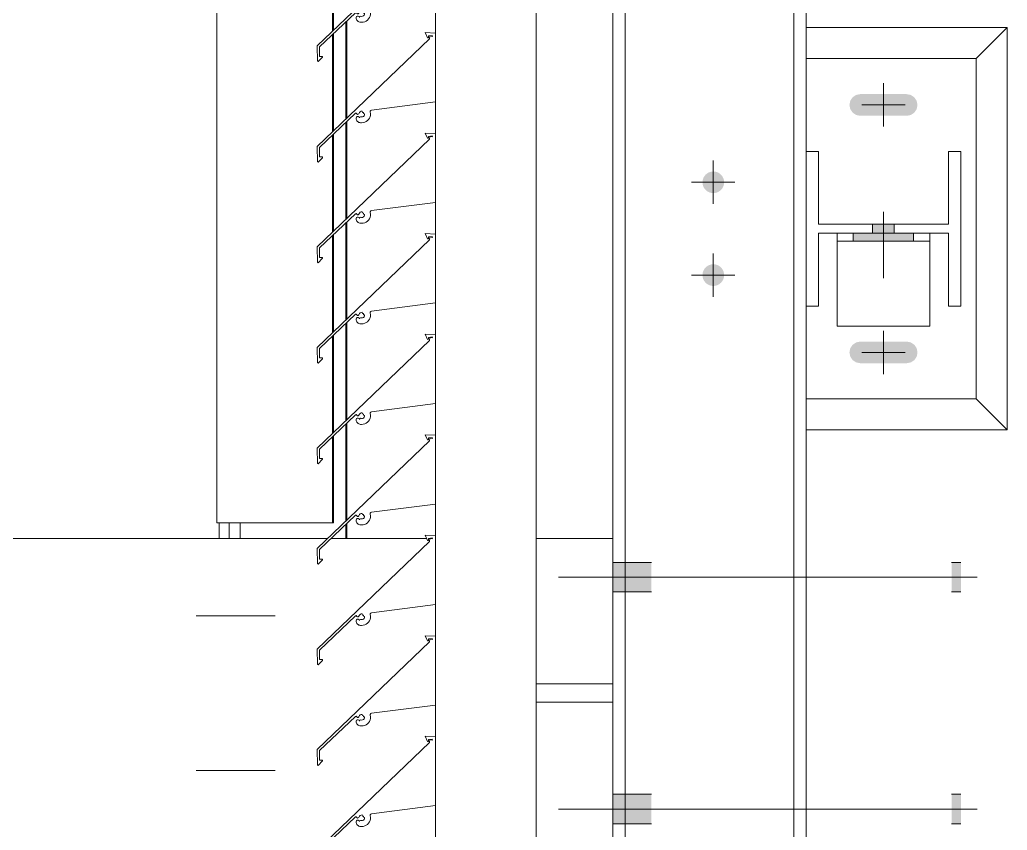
# Model space of a CAD drawing. Header units: millimetres. Extents: x -220592 to 404889, y -217665 to 38245.
# Drawn here: x 7562.66 to 7569.04, y -48034.91 to -48029.67 of the extents above; entities that cross this region are included whole.
import ezdxf

# ---------------------------------------------------------------- set-up
doc = ezdxf.new("R2010")
doc.units = ezdxf.units.MM
doc.linetypes.add('XKITLINE00', pattern=[0])
doc.linetypes.add('XKITLINE02', pattern=[4, 2, -2])
doc.layers.add('000 - 0_HIDE_OBJ_FRAMING_DEF_SUB_1', color=7, linetype='Continuous')
doc.layers.add('Part', color=7, linetype='Continuous', lineweight=0)

# ---------------------------------------------------------------- blocks, each defined once
blk = doc.blocks.new('*A14014')
at = {"layer": 'Part', "color": 7, "linetype": 'XKITLINE00', "lineweight": 0}
for p, q in [((-171.648652, 169.556249), (-171.648652, 182.756135)), ((-172.298652, 180.456131), (-172.298652, 180.660427)), ((-172.298652, 179.806131), (-172.298652, 180.010427)), ((-172.298652, 179.156131), (-172.298652, 179.360427)), ((-172.298652, 178.506131), (-172.298652, 178.710427)), ((-172.298652, 177.856131), (-172.298652, 178.060427)), ((-172.298652, 177.206131), (-172.298652, 177.410427)), ((-172.298652, 176.556131), (-172.298652, 176.760427)), ((-172.298652, 175.906131), (-172.298652, 176.110427)), ((-172.298652, 175.256131), (-172.298652, 175.460427))]:
    blk.add_line(p, q, dxfattribs=at)
blk = doc.blocks.new('*A14020')
at = {"layer": 'Part', "color": 7, "linetype": 'XKITLINE00', "lineweight": 0}
for p, q in [((-171.648652, 176.248511), (-171.153485, 176.248511)), ((-171.648652, 176.128511), (-171.153485, 176.128511))]:
    blk.add_line(p, q, dxfattribs=at)
blk = doc.blocks.new('*A14021')
at = {"layer": '000 - 0_HIDE_OBJ_FRAMING_DEF_SUB_1', "color": 7, "linetype": 'XKITLINE02', "lineweight": 0}
for p, q in [((-173.845266, 175.688498), (-173.366949, 175.688498)), ((-173.814916, 175.688498), (-173.336599, 175.688498))]:
    blk.add_line(p, q, dxfattribs=at)
blk = doc.blocks.new('*A14022')
at = {"layer": '000 - 0_HIDE_OBJ_FRAMING_DEF_SUB_1'}
for points in [[(-170.9034, 176.8435), (-171.1534, 176.8435), (-171.1534, 177.0335), (-170.9034, 177.0335)], [(-170.9034, 176.8435), (-171.1534, 176.8435), (-171.1534, 177.0335), (-170.9034, 177.0335)], [(-168.9034, 176.8435), (-168.9634, 176.8435), (-168.9634, 177.0335), (-168.9034, 177.0335)], [(-168.9034, 176.8435), (-168.9634, 176.8435), (-168.9634, 177.0335), (-168.9034, 177.0335)], [(-170.9034, 175.3435), (-171.1534, 175.3435), (-171.1534, 175.5335), (-170.9034, 175.5335)], [(-170.9034, 175.3435), (-171.1534, 175.3435), (-171.1534, 175.5335), (-170.9034, 175.5335)], [(-168.9034, 175.3435), (-168.9634, 175.3435), (-168.9634, 175.5335), (-168.9034, 175.5335)], [(-168.9034, 175.3435), (-168.9634, 175.3435), (-168.9634, 175.5335), (-168.9034, 175.5335)]]:
    blk.add_hatch(color=7, dxfattribs=at).paths.add_polyline_path(points, flags=17)
at = {"layer": '000 - 0_HIDE_OBJ_FRAMING_DEF_SUB_1', "color": 7, "linetype": 'XKITLINE00', "lineweight": 0}
for p, q in [((-170.9034, 177.0335), (-171.1534, 177.0335)), ((-170.9034, 177.0335), (-171.1534, 177.0335)), ((-168.9034, 177.0335), (-168.9634, 177.0335)), ((-168.9034, 177.0335), (-168.9634, 177.0335)), ((-168.7978, 176.9385), (-171.5034, 176.9385)), ((-168.7978, 176.9385), (-171.5034, 176.9385)), ((-170.9034, 176.8435), (-171.1534, 176.8435)), ((-170.9034, 176.8435), (-171.1534, 176.8435)), ((-168.9034, 176.8435), (-168.9634, 176.8435)), ((-168.9034, 176.8435), (-168.9634, 176.8435)), ((-170.9034, 175.5335), (-171.1534, 175.5335)), ((-170.9034, 175.5335), (-171.1534, 175.5335)), ((-168.9034, 175.5335), (-168.9634, 175.5335)), ((-168.9034, 175.5335), (-168.9634, 175.5335)), ((-168.7978, 175.4385), (-171.5034, 175.4385)), ((-168.7978, 175.4385), (-171.5034, 175.4385)), ((-170.9034, 175.3435), (-171.1534, 175.3435)), ((-170.9034, 175.3435), (-171.1534, 175.3435)), ((-168.9034, 175.3435), (-168.9634, 175.3435)), ((-168.9034, 175.3435), (-168.9634, 175.3435))]:
    blk.add_line(p, q, dxfattribs=at)
blk = doc.blocks.new('*A14030')
at = {"layer": '000 - 0_HIDE_OBJ_FRAMING_DEF_SUB_1', "color": 7, "linetype": 'XKITLINE00', "lineweight": 0}
for p, q in [((-173.713199, 177.288511), (-173.713199, 190.088511)), ((-172.964598, 180.467389), (-172.964598, 181.096435)), ((-172.958493, 180.47325), (-172.958493, 181.102286)), ((-172.87913, 179.899453), (-172.87913, 180.528347)), ((-172.873025, 179.905315), (-172.873025, 180.534198)), ((-172.958493, 179.82325), (-172.958493, 180.452286)), ((-172.964598, 179.817389), (-172.964598, 180.446435)), ((-172.87913, 179.249453), (-172.87913, 179.878347)), ((-172.873025, 179.255315), (-172.873025, 179.884198)), ((-172.964598, 179.167389), (-172.964598, 179.796435)), ((-172.958493, 179.17325), (-172.958493, 179.802286)), ((-172.87913, 178.599453), (-172.87913, 179.228347)), ((-172.873025, 178.605315), (-172.873025, 179.234198)), ((-172.964598, 178.517389), (-172.964598, 179.146435)), ((-172.958493, 178.52325), (-172.958493, 179.152286)), ((-172.87913, 177.949453), (-172.87913, 178.578347)), ((-172.873025, 177.955315), (-172.873025, 178.584198)), ((-172.964598, 177.867389), (-172.964598, 178.496435)), ((-172.958493, 177.87325), (-172.958493, 178.502286)), ((-172.87913, 177.299453), (-172.87913, 177.928347)), ((-172.873025, 177.305315), (-172.873025, 177.934198)), ((-172.964598, 177.288511), (-172.964598, 177.846435)), ((-172.958493, 177.288511), (-172.958493, 177.852286)), ((-172.958493, 177.288511), (-173.713199, 177.288511)), ((-173.697937, 177.188511), (-173.697937, 177.288511)), ((-173.633058, 177.188511), (-173.633058, 177.288511)), ((-173.562852, 177.188511), (-173.562852, 177.288511)), ((-172.87913, 177.188511), (-172.87913, 177.278347)), ((-172.873025, 177.188511), (-172.873025, 177.284198))]:
    blk.add_line(p, q, dxfattribs=at)
blk = doc.blocks.new('*A14031')
at = {"layer": '000 - 0_HIDE_OBJ_FRAMING_DEF_SUB_1', "color": 7, "linetype": 'XKITLINE02', "lineweight": 0}
for p, q in [((-173.845266, 176.688511), (-173.366949, 176.688511)), ((-173.814916, 176.688511), (-173.336599, 176.688511))]:
    blk.add_line(p, q, dxfattribs=at)
blk = doc.blocks.new('*A14036')
at = {"layer": '000 - 0_HIDE_OBJ_FRAMING_DEF_SUB_1', "color": 7, "linetype": 'XKITLINE00', "lineweight": 0}
for p, q in [((-168.803485, 180.290805), (-169.903485, 180.290805)), ((-168.803485, 178.090805), (-168.803485, 180.290805)), ((-169.903485, 178.090805), (-168.803485, 178.090805))]:
    blk.add_line(p, q, dxfattribs=at)
blk = doc.blocks.new('*A14037')
at = {"layer": '000 - 0_HIDE_OBJ_FRAMING_DEF_SUB_1', "color": 7, "linetype": 'XKITLINE00', "lineweight": 0}
for p, q in [((-168.603485, 180.490805), (-169.903485, 180.490805)), ((-168.803485, 180.290805), (-168.603485, 180.490805)), ((-168.603485, 180.490805), (-168.603485, 177.890805)), ((-168.803485, 178.090805), (-168.603485, 177.890805)), ((-168.603485, 177.890805), (-169.903485, 177.890805))]:
    blk.add_line(p, q, dxfattribs=at)
blk = doc.blocks.new('*A14038')
at = {"layer": '000 - 0_HIDE_OBJ_FRAMING_DEF_SUB_1', "color": 7, "linetype": 'XKITLINE00', "lineweight": 0}
for p, q in [((-169.703485, 179.160805), (-169.703485, 178.560805)), ((-169.703485, 179.110805), (-169.103485, 179.110805)), ((-169.103485, 179.160805), (-169.103485, 178.560805)), ((-169.703485, 178.560805), (-169.103485, 178.560805))]:
    blk.add_line(p, q, dxfattribs=at)
blk = doc.blocks.new('*A14039')
at = {"layer": '000 - 0_HIDE_OBJ_FRAMING_DEF_SUB_1'}
for points in [[(-169.3335, 179.2208), (-169.3335, 179.1608), (-169.4735, 179.1608), (-169.4735, 179.2208)], [(-169.2085, 179.1608), (-169.2085, 179.1108), (-169.5985, 179.1108), (-169.5985, 179.1608)]]:
    blk.add_hatch(color=7, dxfattribs=at).paths.add_polyline_path(points, flags=17)
at = {"layer": '000 - 0_HIDE_OBJ_FRAMING_DEF_SUB_1', "color": 7, "linetype": 'XKITLINE00', "lineweight": 0}
for p, q in [((-169.4035, 179.3), (-169.4035, 178.8708)), ((-169.4735, 179.2208), (-169.4735, 179.1608)), ((-169.3335, 179.2208), (-169.3335, 179.1608)), ((-169.5985, 179.1608), (-169.5985, 179.1108)), ((-169.2085, 179.1608), (-169.2085, 179.1108))]:
    blk.add_line(p, q, dxfattribs=at)
blk = doc.blocks.new('*A14040')
at = {"layer": '000 - 0_HIDE_OBJ_FRAMING_DEF_SUB_1'}
for points in [[(-169.6182, 179.964), (-169.6235, 179.9908), (-169.6182, 180.0176), (-169.603, 180.0403), (-169.5803, 180.0555), (-169.5535, 180.0608), (-169.2535, 180.0608), (-169.2267, 180.0555), (-169.204, 180.0403), (-169.1888, 180.0176), (-169.1835, 179.9908), (-169.1888, 179.964), (-169.204, 179.9413), (-169.2267, 179.9261), (-169.2535, 179.9208), (-169.5535, 179.9208), (-169.5803, 179.9261), (-169.603, 179.9413)], [(-169.6182, 178.364), (-169.6235, 178.3908), (-169.6182, 178.4176), (-169.603, 178.4403), (-169.5803, 178.4555), (-169.5535, 178.4608), (-169.2535, 178.4608), (-169.2267, 178.4555), (-169.204, 178.4403), (-169.1888, 178.4176), (-169.1835, 178.3908), (-169.1888, 178.364), (-169.204, 178.3413), (-169.2267, 178.3261), (-169.2535, 178.3208), (-169.5535, 178.3208), (-169.5803, 178.3261), (-169.603, 178.3413)]]:
    blk.add_hatch(color=7, dxfattribs=at).paths.add_polyline_path(points, flags=17)
at = {"layer": '000 - 0_HIDE_OBJ_FRAMING_DEF_SUB_1', "color": 7, "linetype": 'XKITLINE00', "lineweight": 0}
for p, q in [((-169.4035, 179.8508), (-169.4035, 180.1308)), ((-169.2635, 179.9908), (-169.5435, 179.9908)), ((-169.4035, 178.2508), (-169.4035, 178.5308)), ((-169.2635, 178.3908), (-169.5435, 178.3908))]:
    blk.add_line(p, q, dxfattribs=at)
blk = doc.blocks.new('*A14041')
at = {"layer": '000 - 0_HIDE_OBJ_FRAMING_DEF_SUB_1'}
for points in [[(-170.5103, 179.4211), (-170.5171, 179.4221), (-170.5238, 179.4238), (-170.5303, 179.4261), (-170.5365, 179.4291), (-170.5424, 179.4326), (-170.5479, 179.4367), (-170.553, 179.4413), (-170.5576, 179.4464), (-170.5617, 179.4519), (-170.5652, 179.4578), (-170.5682, 179.464), (-170.5705, 179.4705), (-170.5721, 179.4771), (-170.5731, 179.4839), (-170.5735, 179.4908), (-170.5731, 179.4977), (-170.5721, 179.5045), (-170.5705, 179.5111), (-170.5682, 179.5176), (-170.5652, 179.5238), (-170.5617, 179.5297), (-170.5576, 179.5352), (-170.553, 179.5403), (-170.5479, 179.5449), (-170.5424, 179.549), (-170.5365, 179.5525), (-170.5303, 179.5555), (-170.5238, 179.5578), (-170.5171, 179.5595), (-170.5103, 179.5605), (-170.5035, 179.5608), (-170.4966, 179.5605), (-170.4898, 179.5595), (-170.4832, 179.5578), (-170.4767, 179.5555), (-170.4705, 179.5525), (-170.4646, 179.549), (-170.4591, 179.5449), (-170.454, 179.5403), (-170.4494, 179.5352), (-170.4453, 179.5297), (-170.4418, 179.5238), (-170.4388, 179.5176), (-170.4365, 179.5111), (-170.4348, 179.5045), (-170.4338, 179.4977), (-170.4335, 179.4908), (-170.4338, 179.4839), (-170.4348, 179.4771), (-170.4365, 179.4705), (-170.4388, 179.464), (-170.4418, 179.4578), (-170.4453, 179.4519), (-170.4494, 179.4464), (-170.454, 179.4413), (-170.4591, 179.4367), (-170.4646, 179.4326), (-170.4705, 179.4291), (-170.4767, 179.4261), (-170.4832, 179.4238), (-170.4898, 179.4221), (-170.4966, 179.4211), (-170.5035, 179.4208)], [(-170.5103, 178.8211), (-170.5171, 178.8221), (-170.5238, 178.8238), (-170.5303, 178.8261), (-170.5365, 178.8291), (-170.5424, 178.8326), (-170.5479, 178.8367), (-170.553, 178.8413), (-170.5576, 178.8464), (-170.5617, 178.8519), (-170.5652, 178.8578), (-170.5682, 178.864), (-170.5705, 178.8705), (-170.5721, 178.8771), (-170.5731, 178.8839), (-170.5735, 178.8908), (-170.5731, 178.8977), (-170.5721, 178.9045), (-170.5705, 178.9111), (-170.5682, 178.9176), (-170.5652, 178.9238), (-170.5617, 178.9297), (-170.5576, 178.9352), (-170.553, 178.9403), (-170.5479, 178.9449), (-170.5424, 178.949), (-170.5365, 178.9525), (-170.5303, 178.9555), (-170.5238, 178.9578), (-170.5171, 178.9595), (-170.5103, 178.9605), (-170.5035, 178.9608), (-170.4966, 178.9605), (-170.4898, 178.9595), (-170.4832, 178.9578), (-170.4767, 178.9555), (-170.4705, 178.9525), (-170.4646, 178.949), (-170.4591, 178.9449), (-170.454, 178.9403), (-170.4494, 178.9352), (-170.4453, 178.9297), (-170.4418, 178.9238), (-170.4388, 178.9176), (-170.4365, 178.9111), (-170.4348, 178.9045), (-170.4338, 178.8977), (-170.4335, 178.8908), (-170.4338, 178.8839), (-170.4348, 178.8771), (-170.4365, 178.8705), (-170.4388, 178.864), (-170.4418, 178.8578), (-170.4453, 178.8519), (-170.4494, 178.8464), (-170.454, 178.8413), (-170.4591, 178.8367), (-170.4646, 178.8326), (-170.4705, 178.8291), (-170.4767, 178.8261), (-170.4832, 178.8238), (-170.4898, 178.8221), (-170.4966, 178.8211), (-170.5035, 178.8208)]]:
    blk.add_hatch(color=7, dxfattribs=at).paths.add_polyline_path(points, flags=17)
at = {"layer": '000 - 0_HIDE_OBJ_FRAMING_DEF_SUB_1', "color": 7, "linetype": 'XKITLINE00', "lineweight": 0}
for p, q in [((-170.5035, 179.3508), (-170.5035, 179.6308)), ((-170.3635, 179.4908), (-170.6435, 179.4908)), ((-170.5035, 178.7508), (-170.5035, 179.0308)), ((-170.3635, 178.8908), (-170.6435, 178.8908))]:
    blk.add_line(p, q, dxfattribs=at)
blk = doc.blocks.new('*A14050')
at = {"layer": '000 - 0_HIDE_OBJ_FRAMING_DEF_SUB_1', "color": 7, "linetype": 'XKITLINE00', "lineweight": 0}
for p, q in [((-169.823485, 179.690805), (-169.903485, 179.690805)), ((-169.903485, 179.690805), (-169.903485, 178.690805)), ((-169.823485, 179.220805), (-169.823485, 179.690805)), ((-168.903485, 179.690805), (-168.983485, 179.690805)), ((-168.983485, 179.690805), (-168.983485, 179.220805)), ((-168.903485, 178.690805), (-168.903485, 179.690805)), ((-168.983485, 179.220805), (-169.823485, 179.220805)), ((-169.823485, 178.690805), (-169.823485, 179.160805)), ((-169.823485, 179.160805), (-168.983485, 179.160805)), ((-168.983485, 179.160805), (-168.983485, 178.690805)), ((-169.903485, 178.690805), (-169.823485, 178.690805)), ((-168.983485, 178.690805), (-168.903485, 178.690805))]:
    blk.add_line(p, q, dxfattribs=at)
blk = doc.blocks.new('*A14212')
at = {"layer": '000 - 0_HIDE_OBJ_FRAMING_DEF_SUB_1', "color": 7, "linetype": 'XKITLINE00', "lineweight": 0}
for p, q in [((-171.153485, 182.440805), (-171.153485, 154.940805)), ((-171.073485, 154.940805), (-171.073485, 182.440805)), ((-169.983485, 154.940805), (-169.983485, 182.440805)), ((-169.903485, 182.440805), (-169.903485, 179.690805)), ((-169.903485, 158.690805), (-169.903485, 178.690805))]:
    blk.add_line(p, q, dxfattribs=at)
blk = doc.blocks.new('*A14236')
at = {"layer": 'Part', "color": 7, "linetype": 'XKITLINE00', "lineweight": 0}
for p, q in [((-172.338255, 175.868789), (-173.063377, 175.172543)), ((-172.298462, 175.906123), (-172.366148, 175.908745)), ((-172.366148, 175.908745), (-172.350613, 175.875258)), ((-172.350613, 175.875258), (-172.34549, 175.87567)), ((-172.34549, 175.87567), (-172.345361, 175.887861)), ((-172.345361, 175.887861), (-172.320378, 175.891001)), ((-172.335358, 175.887332), (-172.338255, 175.868789)), ((-172.335358, 175.887332), (-172.318342, 175.884428)), ((-172.320378, 175.891001), (-172.318342, 175.884428)), ((-172.298455, 175.460453), (-172.298462, 175.906123)), ((-172.717536, 175.405233), (-172.712461, 175.407423)), ((-172.712461, 175.407423), (-172.298455, 175.460453)), ((-173.048341, 175.166176), (-172.817326, 175.387579)), ((-172.817326, 175.387579), (-172.812166, 175.388671)), ((-172.810019, 175.362761), (-172.812659, 175.357287)), ((-172.812659, 175.357287), (-172.812163, 175.349517)), ((-172.812166, 175.388671), (-172.808512, 175.384044)), ((-172.812163, 175.349517), (-172.810428, 175.344021)), ((-172.810428, 175.344021), (-172.807674, 175.338958)), ((-172.804875, 175.365998), (-172.810019, 175.362761)), ((-172.808512, 175.384044), (-172.804048, 175.38019)), ((-172.798797, 175.36601), (-172.804875, 175.365998)), ((-172.804048, 175.38019), (-172.798154, 175.380396)), ((-172.793641, 175.362792), (-172.798797, 175.36601)), ((-172.798154, 175.380396), (-172.793971, 175.384553)), ((-172.793971, 175.384553), (-172.790857, 175.392126)), ((-172.790699, 175.35732), (-172.793641, 175.362792)), ((-172.790857, 175.392126), (-172.78619, 175.396913)), ((-172.788669, 175.362301), (-172.790699, 175.35732)), ((-172.783858, 175.364708), (-172.788669, 175.362301)), ((-172.78619, 175.396913), (-172.780114, 175.399703)), ((-172.77794, 175.363803), (-172.783858, 175.364708)), ((-172.780114, 175.399703), (-172.773442, 175.400125)), ((-172.77144, 175.364147), (-172.77794, 175.363803)), ((-172.773442, 175.400125), (-172.77112, 175.392735)), ((-172.765472, 175.366745), (-172.77144, 175.364147)), ((-172.77112, 175.392735), (-172.763955, 175.391791)), ((-172.76079, 175.371267), (-172.765472, 175.366745)), ((-172.763955, 175.391791), (-172.765124, 175.384731)), ((-172.765124, 175.384731), (-172.757418, 175.383625)), ((-172.757988, 175.377141), (-172.76079, 175.371267)), ((-172.757418, 175.383625), (-172.757988, 175.377141)), ((-172.738758, 175.339423), (-172.731662, 175.34681)), ((-172.731662, 175.34681), (-172.726022, 175.35536)), ((-172.726022, 175.35536), (-172.722024, 175.36479)), ((-172.722024, 175.36479), (-172.719801, 175.374789)), ((-172.720912, 175.395159), (-172.720672, 175.400681)), ((-172.719426, 175.385025), (-172.720912, 175.395159)), ((-172.720672, 175.400681), (-172.717536, 175.405233)), ((-172.719801, 175.374789), (-172.719426, 175.385025)), ((-172.807674, 175.338958), (-172.804002, 175.334515)), ((-172.804002, 175.334515), (-172.799549, 175.330857)), ((-172.799549, 175.330857), (-172.794479, 175.328117)), ((-172.794479, 175.328117), (-172.788978, 175.326398)), ((-172.788978, 175.326398), (-172.78325, 175.325762)), ((-172.78325, 175.325762), (-172.776451, 175.325664)), ((-172.776451, 175.325664), (-172.766238, 175.326449)), ((-172.766238, 175.326449), (-172.756337, 175.329072)), ((-172.756337, 175.329072), (-172.747074, 175.333445)), ((-172.747074, 175.333445), (-172.738758, 175.339423)), ((-173.063377, 175.172543), (-173.062824, 175.073392)), ((-173.047999, 175.10483), (-173.048341, 175.166176)), ((-173.058143, 175.070923), (-173.029494, 175.099812)), ((-173.030579, 175.104733), (-173.047999, 175.10483)), ((-173.029494, 175.099812), (-173.030579, 175.104733)), ((-173.062824, 175.073392), (-173.058143, 175.070923))]:
    blk.add_line(p, q, dxfattribs=at)
blk = doc.blocks.new('*A14237')
at = {"layer": 'Part', "color": 7, "linetype": 'XKITLINE00', "lineweight": 0}
for p, q in [((-172.298462, 176.556123), (-172.366148, 176.558745)), ((-172.366148, 176.558745), (-172.350613, 176.525258)), ((-172.298455, 176.110453), (-172.298462, 176.556123)), ((-172.338255, 176.518789), (-173.063377, 175.822543)), ((-172.350613, 176.525258), (-172.34549, 176.52567)), ((-172.34549, 176.52567), (-172.345361, 176.537861)), ((-172.345361, 176.537861), (-172.320378, 176.541001)), ((-172.335358, 176.537332), (-172.338255, 176.518789)), ((-172.335358, 176.537332), (-172.318342, 176.534428)), ((-172.320378, 176.541001), (-172.318342, 176.534428)), ((-172.712461, 176.057423), (-172.298455, 176.110453)), ((-172.790857, 176.042126), (-172.78619, 176.046913)), ((-172.78619, 176.046913), (-172.780114, 176.049703)), ((-172.780114, 176.049703), (-172.773442, 176.050125)), ((-172.773442, 176.050125), (-172.77112, 176.042735)), ((-172.720912, 176.045159), (-172.720672, 176.050681)), ((-172.719426, 176.035025), (-172.720912, 176.045159)), ((-172.720672, 176.050681), (-172.717536, 176.055233)), ((-172.717536, 176.055233), (-172.712461, 176.057423)), ((-173.048341, 175.816176), (-172.817326, 176.037579)), ((-172.817326, 176.037579), (-172.812166, 176.038671)), ((-172.810019, 176.012761), (-172.812659, 176.007287)), ((-172.812659, 176.007287), (-172.812163, 175.999517)), ((-172.812166, 176.038671), (-172.808512, 176.034044)), ((-172.812163, 175.999517), (-172.810428, 175.994021)), ((-172.810428, 175.994021), (-172.807674, 175.988958)), ((-172.804875, 176.015998), (-172.810019, 176.012761)), ((-172.808512, 176.034044), (-172.804048, 176.03019)), ((-172.807674, 175.988958), (-172.804002, 175.984515)), ((-172.798797, 176.01601), (-172.804875, 176.015998)), ((-172.804048, 176.03019), (-172.798154, 176.030396)), ((-172.804002, 175.984515), (-172.799549, 175.980857)), ((-172.799549, 175.980857), (-172.794479, 175.978117)), ((-172.793641, 176.012792), (-172.798797, 176.01601)), ((-172.798154, 176.030396), (-172.793971, 176.034553)), ((-172.793971, 176.034553), (-172.790857, 176.042126)), ((-172.790699, 176.00732), (-172.793641, 176.012792)), ((-172.788669, 176.012301), (-172.790699, 176.00732)), ((-172.783858, 176.014708), (-172.788669, 176.012301)), ((-172.77794, 176.013803), (-172.783858, 176.014708)), ((-172.77144, 176.014147), (-172.77794, 176.013803)), ((-172.765472, 176.016745), (-172.77144, 176.014147)), ((-172.77112, 176.042735), (-172.763955, 176.041791)), ((-172.76079, 176.021267), (-172.765472, 176.016745)), ((-172.763955, 176.041791), (-172.765124, 176.034731)), ((-172.765124, 176.034731), (-172.757418, 176.033625)), ((-172.757988, 176.027141), (-172.76079, 176.021267)), ((-172.757418, 176.033625), (-172.757988, 176.027141)), ((-172.756337, 175.979072), (-172.747074, 175.983445)), ((-172.747074, 175.983445), (-172.738758, 175.989423)), ((-172.738758, 175.989423), (-172.731662, 175.99681)), ((-172.731662, 175.99681), (-172.726022, 176.00536)), ((-172.726022, 176.00536), (-172.722024, 176.01479)), ((-172.722024, 176.01479), (-172.719801, 176.024789)), ((-172.719801, 176.024789), (-172.719426, 176.035025)), ((-172.794479, 175.978117), (-172.788978, 175.976398)), ((-172.788978, 175.976398), (-172.78325, 175.975762)), ((-172.78325, 175.975762), (-172.776451, 175.975664)), ((-172.776451, 175.975664), (-172.766238, 175.976449)), ((-172.766238, 175.976449), (-172.756337, 175.979072)), ((-173.063377, 175.822543), (-173.062824, 175.723392)), ((-173.047999, 175.75483), (-173.048341, 175.816176)), ((-173.058143, 175.720923), (-173.029494, 175.749812)), ((-173.030579, 175.754733), (-173.047999, 175.75483)), ((-173.029494, 175.749812), (-173.030579, 175.754733)), ((-173.062824, 175.723392), (-173.058143, 175.720923))]:
    blk.add_line(p, q, dxfattribs=at)
blk = doc.blocks.new('*A14238')
at = {"layer": 'Part', "color": 7, "linetype": 'XKITLINE00', "lineweight": 0}
for p, q in [((-172.298462, 177.206123), (-172.366148, 177.208745)), ((-172.366148, 177.208745), (-172.350613, 177.175258)), ((-172.298455, 176.760453), (-172.298462, 177.206123)), ((-172.338255, 177.168789), (-173.063377, 176.472543)), ((-172.350613, 177.175258), (-172.34549, 177.17567)), ((-172.34549, 177.17567), (-172.345361, 177.187861)), ((-172.345361, 177.187861), (-172.320378, 177.191001)), ((-172.335358, 177.187332), (-172.338255, 177.168789)), ((-172.335358, 177.187332), (-172.318342, 177.184428)), ((-172.320378, 177.191001), (-172.318342, 177.184428)), ((-172.712461, 176.707423), (-172.298455, 176.760453)), ((-173.048341, 176.466176), (-172.817326, 176.687579)), ((-172.817326, 176.687579), (-172.812166, 176.688671)), ((-172.812166, 176.688671), (-172.808512, 176.684044)), ((-172.808512, 176.684044), (-172.804048, 176.68019)), ((-172.798154, 176.680396), (-172.793971, 176.684553)), ((-172.793971, 176.684553), (-172.790857, 176.692126)), ((-172.790857, 176.692126), (-172.78619, 176.696913)), ((-172.78619, 176.696913), (-172.780114, 176.699703)), ((-172.780114, 176.699703), (-172.773442, 176.700125)), ((-172.773442, 176.700125), (-172.77112, 176.692735)), ((-172.77112, 176.692735), (-172.763955, 176.691791)), ((-172.763955, 176.691791), (-172.765124, 176.684731)), ((-172.765124, 176.684731), (-172.757418, 176.683625)), ((-172.757418, 176.683625), (-172.757988, 176.677141)), ((-172.720912, 176.695159), (-172.720672, 176.700681)), ((-172.719426, 176.685025), (-172.720912, 176.695159)), ((-172.720672, 176.700681), (-172.717536, 176.705233)), ((-172.719801, 176.674789), (-172.719426, 176.685025)), ((-172.717536, 176.705233), (-172.712461, 176.707423)), ((-172.810019, 176.662761), (-172.812659, 176.657287)), ((-172.812659, 176.657287), (-172.812163, 176.649517)), ((-172.812163, 176.649517), (-172.810428, 176.644021)), ((-172.810428, 176.644021), (-172.807674, 176.638958)), ((-172.804875, 176.665998), (-172.810019, 176.662761)), ((-172.807674, 176.638958), (-172.804002, 176.634515)), ((-172.798797, 176.66601), (-172.804875, 176.665998)), ((-172.804048, 176.68019), (-172.798154, 176.680396)), ((-172.804002, 176.634515), (-172.799549, 176.630857)), ((-172.799549, 176.630857), (-172.794479, 176.628117)), ((-172.793641, 176.662792), (-172.798797, 176.66601)), ((-172.794479, 176.628117), (-172.788978, 176.626398)), ((-172.790699, 176.65732), (-172.793641, 176.662792)), ((-172.788669, 176.662301), (-172.790699, 176.65732)), ((-172.788978, 176.626398), (-172.78325, 176.625762)), ((-172.783858, 176.664708), (-172.788669, 176.662301)), ((-172.77794, 176.663803), (-172.783858, 176.664708)), ((-172.78325, 176.625762), (-172.776451, 176.625664)), ((-172.77144, 176.664147), (-172.77794, 176.663803)), ((-172.776451, 176.625664), (-172.766238, 176.626449)), ((-172.765472, 176.666745), (-172.77144, 176.664147)), ((-172.766238, 176.626449), (-172.756337, 176.629072)), ((-172.76079, 176.671267), (-172.765472, 176.666745)), ((-172.757988, 176.677141), (-172.76079, 176.671267)), ((-172.756337, 176.629072), (-172.747074, 176.633445)), ((-172.747074, 176.633445), (-172.738758, 176.639423)), ((-172.738758, 176.639423), (-172.731662, 176.64681)), ((-172.731662, 176.64681), (-172.726022, 176.65536)), ((-172.726022, 176.65536), (-172.722024, 176.66479)), ((-172.722024, 176.66479), (-172.719801, 176.674789)), ((-173.063377, 176.472543), (-173.062824, 176.373392)), ((-173.047999, 176.40483), (-173.048341, 176.466176)), ((-173.062824, 176.373392), (-173.058143, 176.370923)), ((-173.058143, 176.370923), (-173.029494, 176.399812)), ((-173.030579, 176.404733), (-173.047999, 176.40483)), ((-173.029494, 176.399812), (-173.030579, 176.404733))]:
    blk.add_line(p, q, dxfattribs=at)
blk = doc.blocks.new('*A14239')
at = {"layer": 'Part', "color": 7, "linetype": 'XKITLINE00', "lineweight": 0}
for p, q in [((-172.298462, 177.856123), (-172.366148, 177.858745)), ((-172.366148, 177.858745), (-172.350613, 177.825258)), ((-172.34549, 177.82567), (-172.345361, 177.837861)), ((-172.345361, 177.837861), (-172.320378, 177.841001)), ((-172.335358, 177.837332), (-172.338255, 177.818789)), ((-172.335358, 177.837332), (-172.318342, 177.834428)), ((-172.320378, 177.841001), (-172.318342, 177.834428)), ((-172.298455, 177.410453), (-172.298462, 177.856123)), ((-172.338255, 177.818789), (-173.063377, 177.122543)), ((-172.350613, 177.825258), (-172.34549, 177.82567)), ((-172.712461, 177.357423), (-172.298455, 177.410453)), ((-173.048341, 177.116176), (-172.817326, 177.337579)), ((-172.817326, 177.337579), (-172.812166, 177.338671)), ((-172.812166, 177.338671), (-172.808512, 177.334044)), ((-172.808512, 177.334044), (-172.804048, 177.33019)), ((-172.804048, 177.33019), (-172.798154, 177.330396)), ((-172.798154, 177.330396), (-172.793971, 177.334553)), ((-172.793971, 177.334553), (-172.790857, 177.342126)), ((-172.790857, 177.342126), (-172.78619, 177.346913)), ((-172.78619, 177.346913), (-172.780114, 177.349703)), ((-172.780114, 177.349703), (-172.773442, 177.350125)), ((-172.773442, 177.350125), (-172.77112, 177.342735)), ((-172.77112, 177.342735), (-172.763955, 177.341791)), ((-172.76079, 177.321267), (-172.765472, 177.316745)), ((-172.763955, 177.341791), (-172.765124, 177.334731)), ((-172.765124, 177.334731), (-172.757418, 177.333625)), ((-172.757988, 177.327141), (-172.76079, 177.321267)), ((-172.757418, 177.333625), (-172.757988, 177.327141)), ((-172.722024, 177.31479), (-172.719801, 177.324789)), ((-172.720912, 177.345159), (-172.720672, 177.350681)), ((-172.719426, 177.335025), (-172.720912, 177.345159)), ((-172.720672, 177.350681), (-172.717536, 177.355233)), ((-172.719801, 177.324789), (-172.719426, 177.335025)), ((-172.717536, 177.355233), (-172.712461, 177.357423)), ((-172.810019, 177.312761), (-172.812659, 177.307287)), ((-172.812659, 177.307287), (-172.812163, 177.299517)), ((-172.812163, 177.299517), (-172.810428, 177.294021)), ((-172.810428, 177.294021), (-172.807674, 177.288958)), ((-172.804875, 177.315998), (-172.810019, 177.312761)), ((-172.807674, 177.288958), (-172.804002, 177.284515)), ((-172.798797, 177.31601), (-172.804875, 177.315998)), ((-172.804002, 177.284515), (-172.799549, 177.280857)), ((-172.799549, 177.280857), (-172.794479, 177.278117)), ((-172.793641, 177.312792), (-172.798797, 177.31601)), ((-172.794479, 177.278117), (-172.788978, 177.276398)), ((-172.790699, 177.30732), (-172.793641, 177.312792)), ((-172.788669, 177.312301), (-172.790699, 177.30732)), ((-172.788978, 177.276398), (-172.78325, 177.275762)), ((-172.783858, 177.314708), (-172.788669, 177.312301)), ((-172.77794, 177.313803), (-172.783858, 177.314708)), ((-172.78325, 177.275762), (-172.776451, 177.275664)), ((-172.77144, 177.314147), (-172.77794, 177.313803)), ((-172.776451, 177.275664), (-172.766238, 177.276449)), ((-172.765472, 177.316745), (-172.77144, 177.314147)), ((-172.766238, 177.276449), (-172.756337, 177.279072)), ((-172.756337, 177.279072), (-172.747074, 177.283445)), ((-172.747074, 177.283445), (-172.738758, 177.289423)), ((-172.738758, 177.289423), (-172.731662, 177.29681)), ((-172.731662, 177.29681), (-172.726022, 177.30536)), ((-172.726022, 177.30536), (-172.722024, 177.31479)), ((-173.063377, 177.122543), (-173.062824, 177.023392)), ((-173.047999, 177.05483), (-173.048341, 177.116176)), ((-173.062824, 177.023392), (-173.058143, 177.020923)), ((-173.058143, 177.020923), (-173.029494, 177.049812)), ((-173.030579, 177.054733), (-173.047999, 177.05483)), ((-173.029494, 177.049812), (-173.030579, 177.054733))]:
    blk.add_line(p, q, dxfattribs=at)
blk = doc.blocks.new('*A14240')
at = {"layer": 'Part', "color": 7, "linetype": 'XKITLINE00', "lineweight": 0}
for p, q in [((-172.298462, 178.506123), (-172.366148, 178.508745)), ((-172.366148, 178.508745), (-172.350613, 178.475258)), ((-172.350613, 178.475258), (-172.34549, 178.47567)), ((-172.34549, 178.47567), (-172.345361, 178.487861)), ((-172.345361, 178.487861), (-172.320378, 178.491001)), ((-172.335358, 178.487332), (-172.338255, 178.468789)), ((-172.335358, 178.487332), (-172.318342, 178.484428)), ((-172.320378, 178.491001), (-172.318342, 178.484428)), ((-172.298455, 178.060453), (-172.298462, 178.506123)), ((-172.338255, 178.468789), (-173.063377, 177.772543)), ((-172.712461, 178.007423), (-172.298455, 178.060453)), ((-173.048341, 177.766176), (-172.817326, 177.987579)), ((-172.817326, 177.987579), (-172.812166, 177.988671)), ((-172.810019, 177.962761), (-172.812659, 177.957287)), ((-172.812166, 177.988671), (-172.808512, 177.984044)), ((-172.804875, 177.965998), (-172.810019, 177.962761)), ((-172.808512, 177.984044), (-172.804048, 177.98019)), ((-172.798797, 177.96601), (-172.804875, 177.965998)), ((-172.804048, 177.98019), (-172.798154, 177.980396)), ((-172.793641, 177.962792), (-172.798797, 177.96601)), ((-172.798154, 177.980396), (-172.793971, 177.984553)), ((-172.793971, 177.984553), (-172.790857, 177.992126)), ((-172.790699, 177.95732), (-172.793641, 177.962792)), ((-172.790857, 177.992126), (-172.78619, 177.996913)), ((-172.788669, 177.962301), (-172.790699, 177.95732)), ((-172.783858, 177.964708), (-172.788669, 177.962301)), ((-172.78619, 177.996913), (-172.780114, 177.999703)), ((-172.77794, 177.963803), (-172.783858, 177.964708)), ((-172.780114, 177.999703), (-172.773442, 178.000125)), ((-172.77144, 177.964147), (-172.77794, 177.963803)), ((-172.773442, 178.000125), (-172.77112, 177.992735)), ((-172.765472, 177.966745), (-172.77144, 177.964147)), ((-172.77112, 177.992735), (-172.763955, 177.991791)), ((-172.76079, 177.971267), (-172.765472, 177.966745)), ((-172.763955, 177.991791), (-172.765124, 177.984731)), ((-172.765124, 177.984731), (-172.757418, 177.983625)), ((-172.757988, 177.977141), (-172.76079, 177.971267)), ((-172.757418, 177.983625), (-172.757988, 177.977141)), ((-172.726022, 177.95536), (-172.722024, 177.96479)), ((-172.722024, 177.96479), (-172.719801, 177.974789)), ((-172.720912, 177.995159), (-172.720672, 178.000681)), ((-172.719426, 177.985025), (-172.720912, 177.995159)), ((-172.720672, 178.000681), (-172.717536, 178.005233)), ((-172.719801, 177.974789), (-172.719426, 177.985025)), ((-172.717536, 178.005233), (-172.712461, 178.007423)), ((-172.812659, 177.957287), (-172.812163, 177.949517)), ((-172.812163, 177.949517), (-172.810428, 177.944021)), ((-172.810428, 177.944021), (-172.807674, 177.938958)), ((-172.807674, 177.938958), (-172.804002, 177.934515)), ((-172.804002, 177.934515), (-172.799549, 177.930857)), ((-172.799549, 177.930857), (-172.794479, 177.928117)), ((-172.794479, 177.928117), (-172.788978, 177.926398)), ((-172.788978, 177.926398), (-172.78325, 177.925762)), ((-172.78325, 177.925762), (-172.776451, 177.925664)), ((-172.776451, 177.925664), (-172.766238, 177.926449)), ((-172.766238, 177.926449), (-172.756337, 177.929072)), ((-172.756337, 177.929072), (-172.747074, 177.933445)), ((-172.747074, 177.933445), (-172.738758, 177.939423)), ((-172.738758, 177.939423), (-172.731662, 177.94681)), ((-172.731662, 177.94681), (-172.726022, 177.95536)), ((-173.063377, 177.772543), (-173.062824, 177.673392)), ((-173.047999, 177.70483), (-173.048341, 177.766176)), ((-173.030579, 177.704733), (-173.047999, 177.70483)), ((-173.029494, 177.699812), (-173.030579, 177.704733)), ((-173.062824, 177.673392), (-173.058143, 177.670923)), ((-173.058143, 177.670923), (-173.029494, 177.699812))]:
    blk.add_line(p, q, dxfattribs=at)
blk = doc.blocks.new('*A14241')
at = {"layer": 'Part', "color": 7, "linetype": 'XKITLINE00', "lineweight": 0}
for p, q in [((-172.338255, 179.118789), (-173.063377, 178.422543)), ((-172.298462, 179.156123), (-172.366148, 179.158745)), ((-172.366148, 179.158745), (-172.350613, 179.125258)), ((-172.350613, 179.125258), (-172.34549, 179.12567)), ((-172.34549, 179.12567), (-172.345361, 179.137861)), ((-172.345361, 179.137861), (-172.320378, 179.141001)), ((-172.335358, 179.137332), (-172.338255, 179.118789)), ((-172.335358, 179.137332), (-172.318342, 179.134428)), ((-172.320378, 179.141001), (-172.318342, 179.134428)), ((-172.298455, 178.710453), (-172.298462, 179.156123)), ((-172.712461, 178.657423), (-172.298455, 178.710453)), ((-173.048341, 178.416176), (-172.817326, 178.637579)), ((-172.817326, 178.637579), (-172.812166, 178.638671)), ((-172.810019, 178.612761), (-172.812659, 178.607287)), ((-172.812659, 178.607287), (-172.812163, 178.599517)), ((-172.812166, 178.638671), (-172.808512, 178.634044)), ((-172.812163, 178.599517), (-172.810428, 178.594021)), ((-172.804875, 178.615998), (-172.810019, 178.612761)), ((-172.808512, 178.634044), (-172.804048, 178.63019)), ((-172.798797, 178.61601), (-172.804875, 178.615998)), ((-172.804048, 178.63019), (-172.798154, 178.630396)), ((-172.793641, 178.612792), (-172.798797, 178.61601)), ((-172.798154, 178.630396), (-172.793971, 178.634553)), ((-172.793971, 178.634553), (-172.790857, 178.642126)), ((-172.790699, 178.60732), (-172.793641, 178.612792)), ((-172.790857, 178.642126), (-172.78619, 178.646913)), ((-172.788669, 178.612301), (-172.790699, 178.60732)), ((-172.783858, 178.614708), (-172.788669, 178.612301)), ((-172.78619, 178.646913), (-172.780114, 178.649703)), ((-172.77794, 178.613803), (-172.783858, 178.614708)), ((-172.780114, 178.649703), (-172.773442, 178.650125)), ((-172.77144, 178.614147), (-172.77794, 178.613803)), ((-172.773442, 178.650125), (-172.77112, 178.642735)), ((-172.765472, 178.616745), (-172.77144, 178.614147)), ((-172.77112, 178.642735), (-172.763955, 178.641791)), ((-172.76079, 178.621267), (-172.765472, 178.616745)), ((-172.763955, 178.641791), (-172.765124, 178.634731)), ((-172.765124, 178.634731), (-172.757418, 178.633625)), ((-172.757988, 178.627141), (-172.76079, 178.621267)), ((-172.757418, 178.633625), (-172.757988, 178.627141)), ((-172.731662, 178.59681), (-172.726022, 178.60536)), ((-172.726022, 178.60536), (-172.722024, 178.61479)), ((-172.722024, 178.61479), (-172.719801, 178.624789)), ((-172.720912, 178.645159), (-172.720672, 178.650681)), ((-172.719426, 178.635025), (-172.720912, 178.645159)), ((-172.720672, 178.650681), (-172.717536, 178.655233)), ((-172.719801, 178.624789), (-172.719426, 178.635025)), ((-172.717536, 178.655233), (-172.712461, 178.657423)), ((-172.810428, 178.594021), (-172.807674, 178.588958)), ((-172.807674, 178.588958), (-172.804002, 178.584515)), ((-172.804002, 178.584515), (-172.799549, 178.580857)), ((-172.799549, 178.580857), (-172.794479, 178.578117)), ((-172.794479, 178.578117), (-172.788978, 178.576398)), ((-172.788978, 178.576398), (-172.78325, 178.575762)), ((-172.78325, 178.575762), (-172.776451, 178.575664)), ((-172.776451, 178.575664), (-172.766238, 178.576449)), ((-172.766238, 178.576449), (-172.756337, 178.579072)), ((-172.756337, 178.579072), (-172.747074, 178.583445)), ((-172.747074, 178.583445), (-172.738758, 178.589423)), ((-172.738758, 178.589423), (-172.731662, 178.59681)), ((-173.063377, 178.422543), (-173.062824, 178.323392)), ((-173.047999, 178.35483), (-173.048341, 178.416176)), ((-173.058143, 178.320923), (-173.029494, 178.349812)), ((-173.030579, 178.354733), (-173.047999, 178.35483)), ((-173.029494, 178.349812), (-173.030579, 178.354733)), ((-173.062824, 178.323392), (-173.058143, 178.320923))]:
    blk.add_line(p, q, dxfattribs=at)
blk = doc.blocks.new('*A14242')
at = {"layer": 'Part', "color": 7, "linetype": 'XKITLINE00', "lineweight": 0}
for p, q in [((-172.338255, 179.768789), (-173.063377, 179.072543)), ((-172.298462, 179.806123), (-172.366148, 179.808745)), ((-172.366148, 179.808745), (-172.350613, 179.775258)), ((-172.350613, 179.775258), (-172.34549, 179.77567)), ((-172.34549, 179.77567), (-172.345361, 179.787861)), ((-172.345361, 179.787861), (-172.320378, 179.791001)), ((-172.335358, 179.787332), (-172.338255, 179.768789)), ((-172.335358, 179.787332), (-172.318342, 179.784428)), ((-172.320378, 179.791001), (-172.318342, 179.784428)), ((-172.298455, 179.360453), (-172.298462, 179.806123)), ((-172.780114, 179.299703), (-172.773442, 179.300125)), ((-172.773442, 179.300125), (-172.77112, 179.292735)), ((-172.720912, 179.295159), (-172.720672, 179.300681)), ((-172.720672, 179.300681), (-172.717536, 179.305233)), ((-172.717536, 179.305233), (-172.712461, 179.307423)), ((-172.712461, 179.307423), (-172.298455, 179.360453)), ((-173.048341, 179.066176), (-172.817326, 179.287579)), ((-172.817326, 179.287579), (-172.812166, 179.288671)), ((-172.810019, 179.262761), (-172.812659, 179.257287)), ((-172.812659, 179.257287), (-172.812163, 179.249517)), ((-172.812166, 179.288671), (-172.808512, 179.284044)), ((-172.812163, 179.249517), (-172.810428, 179.244021)), ((-172.810428, 179.244021), (-172.807674, 179.238958)), ((-172.804875, 179.265998), (-172.810019, 179.262761)), ((-172.808512, 179.284044), (-172.804048, 179.28019)), ((-172.807674, 179.238958), (-172.804002, 179.234515)), ((-172.798797, 179.26601), (-172.804875, 179.265998)), ((-172.804048, 179.28019), (-172.798154, 179.280396)), ((-172.793641, 179.262792), (-172.798797, 179.26601)), ((-172.798154, 179.280396), (-172.793971, 179.284553)), ((-172.793971, 179.284553), (-172.790857, 179.292126)), ((-172.790699, 179.25732), (-172.793641, 179.262792)), ((-172.790857, 179.292126), (-172.78619, 179.296913)), ((-172.788669, 179.262301), (-172.790699, 179.25732)), ((-172.783858, 179.264708), (-172.788669, 179.262301)), ((-172.78619, 179.296913), (-172.780114, 179.299703)), ((-172.77794, 179.263803), (-172.783858, 179.264708)), ((-172.77144, 179.264147), (-172.77794, 179.263803)), ((-172.765472, 179.266745), (-172.77144, 179.264147)), ((-172.77112, 179.292735), (-172.763955, 179.291791)), ((-172.76079, 179.271267), (-172.765472, 179.266745)), ((-172.763955, 179.291791), (-172.765124, 179.284731)), ((-172.765124, 179.284731), (-172.757418, 179.283625)), ((-172.757988, 179.277141), (-172.76079, 179.271267)), ((-172.757418, 179.283625), (-172.757988, 179.277141)), ((-172.747074, 179.233445), (-172.738758, 179.239423)), ((-172.738758, 179.239423), (-172.731662, 179.24681)), ((-172.731662, 179.24681), (-172.726022, 179.25536)), ((-172.726022, 179.25536), (-172.722024, 179.26479)), ((-172.722024, 179.26479), (-172.719801, 179.274789)), ((-172.719426, 179.285025), (-172.720912, 179.295159)), ((-172.719801, 179.274789), (-172.719426, 179.285025)), ((-172.804002, 179.234515), (-172.799549, 179.230857)), ((-172.799549, 179.230857), (-172.794479, 179.228117)), ((-172.794479, 179.228117), (-172.788978, 179.226398)), ((-172.788978, 179.226398), (-172.78325, 179.225762)), ((-172.78325, 179.225762), (-172.776451, 179.225664)), ((-172.776451, 179.225664), (-172.766238, 179.226449)), ((-172.766238, 179.226449), (-172.756337, 179.229072)), ((-172.756337, 179.229072), (-172.747074, 179.233445)), ((-173.063377, 179.072543), (-173.062824, 178.973392)), ((-173.047999, 179.00483), (-173.048341, 179.066176)), ((-173.058143, 178.970923), (-173.029494, 178.999812)), ((-173.030579, 179.004733), (-173.047999, 179.00483)), ((-173.029494, 178.999812), (-173.030579, 179.004733)), ((-173.062824, 178.973392), (-173.058143, 178.970923))]:
    blk.add_line(p, q, dxfattribs=at)
blk = doc.blocks.new('*A14243')
at = {"layer": 'Part', "color": 7, "linetype": 'XKITLINE00', "lineweight": 0}
for p, q in [((-172.298462, 180.456123), (-172.366148, 180.458745)), ((-172.366148, 180.458745), (-172.350613, 180.425258)), ((-172.298455, 180.010453), (-172.298462, 180.456123)), ((-172.338255, 180.418789), (-173.063377, 179.722543)), ((-172.350613, 180.425258), (-172.34549, 180.42567)), ((-172.34549, 180.42567), (-172.345361, 180.437861)), ((-172.345361, 180.437861), (-172.320378, 180.441001)), ((-172.335358, 180.437332), (-172.338255, 180.418789)), ((-172.335358, 180.437332), (-172.318342, 180.434428)), ((-172.320378, 180.441001), (-172.318342, 180.434428)), ((-172.712461, 179.957423), (-172.298455, 180.010453)), ((-172.817326, 179.937579), (-172.812166, 179.938671)), ((-172.812166, 179.938671), (-172.808512, 179.934044)), ((-172.793971, 179.934553), (-172.790857, 179.942126)), ((-172.790857, 179.942126), (-172.78619, 179.946913)), ((-172.78619, 179.946913), (-172.780114, 179.949703)), ((-172.780114, 179.949703), (-172.773442, 179.950125)), ((-172.773442, 179.950125), (-172.77112, 179.942735)), ((-172.77112, 179.942735), (-172.763955, 179.941791)), ((-172.763955, 179.941791), (-172.765124, 179.934731)), ((-172.720912, 179.945159), (-172.720672, 179.950681)), ((-172.719426, 179.935025), (-172.720912, 179.945159)), ((-172.720672, 179.950681), (-172.717536, 179.955233)), ((-172.717536, 179.955233), (-172.712461, 179.957423)), ((-173.048341, 179.716176), (-172.817326, 179.937579)), ((-172.810019, 179.912761), (-172.812659, 179.907287)), ((-172.812659, 179.907287), (-172.812163, 179.899517)), ((-172.812163, 179.899517), (-172.810428, 179.894021)), ((-172.810428, 179.894021), (-172.807674, 179.888958)), ((-172.804875, 179.915998), (-172.810019, 179.912761)), ((-172.808512, 179.934044), (-172.804048, 179.93019)), ((-172.807674, 179.888958), (-172.804002, 179.884515)), ((-172.798797, 179.91601), (-172.804875, 179.915998)), ((-172.804048, 179.93019), (-172.798154, 179.930396)), ((-172.804002, 179.884515), (-172.799549, 179.880857)), ((-172.799549, 179.880857), (-172.794479, 179.878117)), ((-172.793641, 179.912792), (-172.798797, 179.91601)), ((-172.798154, 179.930396), (-172.793971, 179.934553)), ((-172.794479, 179.878117), (-172.788978, 179.876398)), ((-172.790699, 179.90732), (-172.793641, 179.912792)), ((-172.788669, 179.912301), (-172.790699, 179.90732)), ((-172.788978, 179.876398), (-172.78325, 179.875762)), ((-172.783858, 179.914708), (-172.788669, 179.912301)), ((-172.77794, 179.913803), (-172.783858, 179.914708)), ((-172.78325, 179.875762), (-172.776451, 179.875664)), ((-172.77144, 179.914147), (-172.77794, 179.913803)), ((-172.776451, 179.875664), (-172.766238, 179.876449)), ((-172.765472, 179.916745), (-172.77144, 179.914147)), ((-172.766238, 179.876449), (-172.756337, 179.879072)), ((-172.76079, 179.921267), (-172.765472, 179.916745)), ((-172.765124, 179.934731), (-172.757418, 179.933625)), ((-172.757988, 179.927141), (-172.76079, 179.921267)), ((-172.757418, 179.933625), (-172.757988, 179.927141)), ((-172.756337, 179.879072), (-172.747074, 179.883445)), ((-172.747074, 179.883445), (-172.738758, 179.889423)), ((-172.738758, 179.889423), (-172.731662, 179.89681)), ((-172.731662, 179.89681), (-172.726022, 179.90536)), ((-172.726022, 179.90536), (-172.722024, 179.91479)), ((-172.722024, 179.91479), (-172.719801, 179.924789)), ((-172.719801, 179.924789), (-172.719426, 179.935025)), ((-173.063377, 179.722543), (-173.062824, 179.623392)), ((-173.047999, 179.65483), (-173.048341, 179.716176)), ((-173.062824, 179.623392), (-173.058143, 179.620923)), ((-173.058143, 179.620923), (-173.029494, 179.649812)), ((-173.030579, 179.654733), (-173.047999, 179.65483)), ((-173.029494, 179.649812), (-173.030579, 179.654733))]:
    blk.add_line(p, q, dxfattribs=at)
blk = doc.blocks.new('*A14244')
at = {"layer": 'Part', "color": 7, "linetype": 'XKITLINE00', "lineweight": 0}
for p, q in [((-172.298462, 181.106123), (-172.366148, 181.108745)), ((-172.366148, 181.108745), (-172.350613, 181.075258)), ((-172.34549, 181.07567), (-172.345361, 181.087861)), ((-172.345361, 181.087861), (-172.320378, 181.091001)), ((-172.335358, 181.087332), (-172.338255, 181.068789)), ((-172.335358, 181.087332), (-172.318342, 181.084428)), ((-172.320378, 181.091001), (-172.318342, 181.084428)), ((-172.298455, 180.660453), (-172.298462, 181.106123)), ((-172.338255, 181.068789), (-173.063377, 180.372543)), ((-172.350613, 181.075258), (-172.34549, 181.07567)), ((-172.712461, 180.607423), (-172.298455, 180.660453)), ((-173.048341, 180.366176), (-172.817326, 180.587579)), ((-172.817326, 180.587579), (-172.812166, 180.588671)), ((-172.812166, 180.588671), (-172.808512, 180.584044)), ((-172.808512, 180.584044), (-172.804048, 180.58019)), ((-172.804048, 180.58019), (-172.798154, 180.580396)), ((-172.798154, 180.580396), (-172.793971, 180.584553)), ((-172.793971, 180.584553), (-172.790857, 180.592126)), ((-172.790857, 180.592126), (-172.78619, 180.596913)), ((-172.78619, 180.596913), (-172.780114, 180.599703)), ((-172.780114, 180.599703), (-172.773442, 180.600125)), ((-172.773442, 180.600125), (-172.77112, 180.592735)), ((-172.77112, 180.592735), (-172.763955, 180.591791)), ((-172.763955, 180.591791), (-172.765124, 180.584731)), ((-172.765124, 180.584731), (-172.757418, 180.583625)), ((-172.757988, 180.577141), (-172.76079, 180.571267)), ((-172.757418, 180.583625), (-172.757988, 180.577141)), ((-172.720912, 180.595159), (-172.720672, 180.600681)), ((-172.719426, 180.585025), (-172.720912, 180.595159)), ((-172.720672, 180.600681), (-172.717536, 180.605233)), ((-172.719801, 180.574789), (-172.719426, 180.585025)), ((-172.717536, 180.605233), (-172.712461, 180.607423)), ((-172.810019, 180.562761), (-172.812659, 180.557287)), ((-172.812659, 180.557287), (-172.812163, 180.549517)), ((-172.812163, 180.549517), (-172.810428, 180.544021)), ((-172.810428, 180.544021), (-172.807674, 180.538958)), ((-172.804875, 180.565998), (-172.810019, 180.562761)), ((-172.807674, 180.538958), (-172.804002, 180.534515)), ((-172.798797, 180.56601), (-172.804875, 180.565998)), ((-172.804002, 180.534515), (-172.799549, 180.530857)), ((-172.799549, 180.530857), (-172.794479, 180.528117)), ((-172.793641, 180.562792), (-172.798797, 180.56601)), ((-172.794479, 180.528117), (-172.788978, 180.526398)), ((-172.790699, 180.55732), (-172.793641, 180.562792)), ((-172.788669, 180.562301), (-172.790699, 180.55732)), ((-172.788978, 180.526398), (-172.78325, 180.525762)), ((-172.783858, 180.564708), (-172.788669, 180.562301)), ((-172.77794, 180.563803), (-172.783858, 180.564708)), ((-172.78325, 180.525762), (-172.776451, 180.525664)), ((-172.77144, 180.564147), (-172.77794, 180.563803)), ((-172.776451, 180.525664), (-172.766238, 180.526449)), ((-172.765472, 180.566745), (-172.77144, 180.564147)), ((-172.766238, 180.526449), (-172.756337, 180.529072)), ((-172.76079, 180.571267), (-172.765472, 180.566745)), ((-172.756337, 180.529072), (-172.747074, 180.533445)), ((-172.747074, 180.533445), (-172.738758, 180.539423)), ((-172.738758, 180.539423), (-172.731662, 180.54681)), ((-172.731662, 180.54681), (-172.726022, 180.55536)), ((-172.726022, 180.55536), (-172.722024, 180.56479)), ((-172.722024, 180.56479), (-172.719801, 180.574789)), ((-173.063377, 180.372543), (-173.062824, 180.273392)), ((-173.047999, 180.30483), (-173.048341, 180.366176)), ((-173.062824, 180.273392), (-173.058143, 180.270923)), ((-173.058143, 180.270923), (-173.029494, 180.299812)), ((-173.030579, 180.304733), (-173.047999, 180.30483)), ((-173.029494, 180.299812), (-173.030579, 180.304733))]:
    blk.add_line(p, q, dxfattribs=at)
blk = doc.blocks.new('*A14290')
at = {"layer": '000 - 0_HIDE_OBJ_FRAMING_DEF_SUB_1', "color": 7, "linetype": 'XKITLINE00', "lineweight": 0}
for p, q in [((-184.211249, 177.188511), (-172.994673, 177.188511)), ((-172.972866, 177.188511), (-172.356761, 177.188511)), ((-172.340186, 177.188511), (-172.319607, 177.188511)), ((-171.648652, 177.188511), (-171.153485, 177.188511))]:
    blk.add_line(p, q, dxfattribs=at)

msp = doc.modelspace()

# ---------------------------------------------------------------- block references
at = {"color": 7, "lineweight": 0}
for name in ['*A14030', '*A14014', '*A14212', '*A14244', '*A14243', '*A14037', '*A14036', '*A14040', '*A14242', '*A14050', '*A14041', '*A14039', '*A14241', '*A14038', '*A14240', '*A14239', '*A14290', '*A14238', '*A14022', '*A14031', '*A14237', '*A14020', '*A14236', '*A14021']:
    msp.add_blockref(name, (7737.6457, -48210.2152), dxfattribs=at)

doc.saveas('drawing.dxf')
